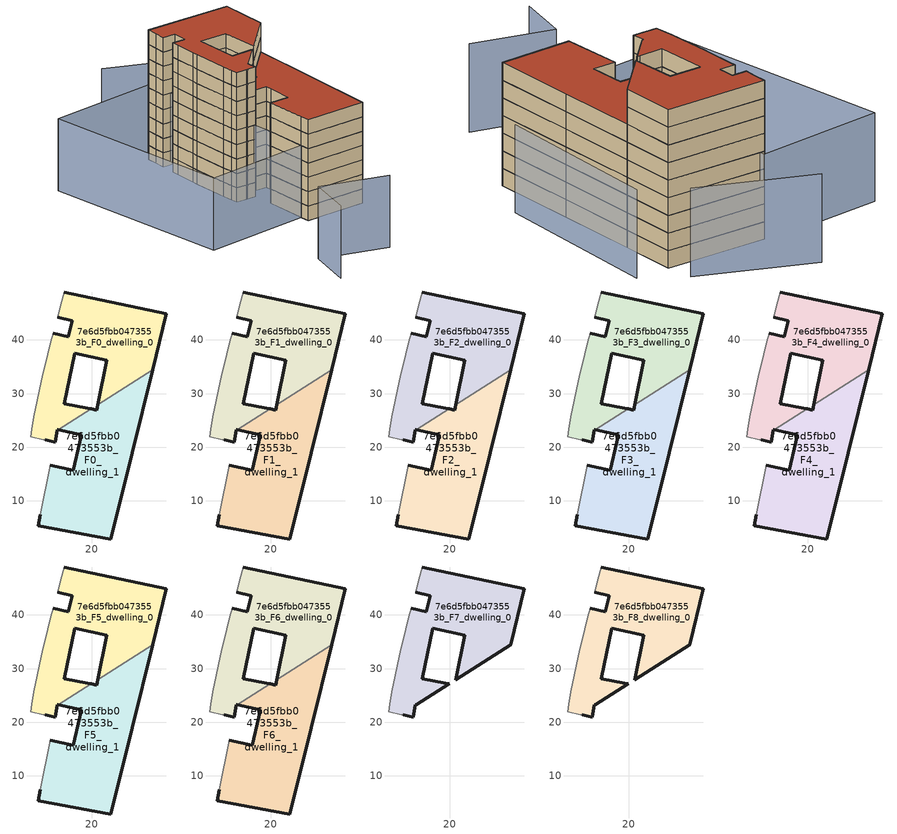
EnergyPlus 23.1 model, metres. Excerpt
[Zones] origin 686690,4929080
7e6d5fbb0473553b_F0_dwelling_0
 floor ground (EU_floor_Construction): 31.32,34.43 33.89,44.89 14.85,48.96 14.22,46.6 13.58,44.21 16.3,43.59 15.62,40.57 12.73,41.26 12.34,39.65 11.21,35.03 10.85,33.58 9.17,25.69 8.79,23.37 8.56,21.95 10.88,21.42 11.24,21.33 13.14,20.95 13.53,23.26 13.72,23.22 19.85,27.12 19.22,27.25 14.8,28.12 16.81,37.5 22.78,36.22 21.08,27.91 z0
 wall outside (EU_wall_Construction): 12.73,41.26 15.62,40.57 16.3,43.59 13.58,44.21 / 14.85,48.96 33.89,44.89 31.32,34.43 / 21.08,27.91 22.78,36.22 16.81,37.5 14.8,28.12 19.22,27.25 19.85,27.12 / 13.72,23.22 13.53,23.26 13.14,20.95 11.24,21.33 z0:3
 wall adiabatic (EU_wall_Construction): 13.58,44.21 14.22,46.6 14.85,48.96 / 11.24,21.33 10.88,21.42 8.56,21.95 8.79,23.37 9.17,25.69 10.85,33.58 11.21,35.03 12.34,39.65 12.73,41.26 z0:3
 wall to 7e6d5fbb0473553b_F0_dwelling_1 (EU_wall_Construction): 31.32,34.43 21.08,27.91 / 19.85,27.12 13.72,23.22 z0:3
7e6d5fbb0473553b_F0_dwelling_1
 floor ground (EU_floor_Construction): 23.54,2.84 27.52,18.99 31.32,34.43 21.08,27.91 20.87,26.91 19.85,27.12 13.72,23.22 18.03,22.28 17.72,20.89 16.54,15.68 12.23,16.6 10.37,7.37 9.96,5.33 z0
 wall outside (EU_wall_Construction): 31.32,34.43 27.52,18.99 23.54,2.84 9.96,5.33 10.37,7.37 / 12.23,16.6 16.54,15.68 17.72,20.89 18.03,22.28 13.72,23.22 / 19.85,27.12 20.87,26.91 21.08,27.91 z0:3
 wall adiabatic (EU_wall_Construction): 10.37,7.37 12.23,16.6 z0:3
7e6d5fbb0473553b_F1_dwelling_0
 floor to 7e6d5fbb0473553b_F0_dwelling_0 (EU_floor_Construction): 31.32,34.43 33.89,44.89 14.85,48.96 14.22,46.6 13.58,44.21 16.3,43.59 15.62,40.57 12.73,41.26 12.34,39.65 11.21,35.03 10.85,33.58 9.17,25.69 8.79,23.37 8.56,21.95 10.88,21.42 11.24,21.33 13.14,20.95 13.53,23.26 13.72,23.22 19.85,27.12 19.22,27.25 14.8,28.12 16.81,37.5 22.78,36.22 21.08,27.91 z3
 wall outside (EU_wall_Construction): 12.73,41.26 15.62,40.57 16.3,43.59 13.58,44.21 / 14.85,48.96 33.89,44.89 31.32,34.43 / 21.08,27.91 22.78,36.22 16.81,37.5 14.8,28.12 19.22,27.25 19.85,27.12 / 13.72,23.22 13.53,23.26 13.14,20.95 11.24,21.33 z3:6
 wall adiabatic (EU_wall_Construction): 13.58,44.21 14.22,46.6 14.85,48.96 / 11.24,21.33 10.88,21.42 8.56,21.95 8.79,23.37 9.17,25.69 10.85,33.58 11.21,35.03 12.34,39.65 12.73,41.26 z3:6
 wall to 7e6d5fbb0473553b_F1_dwelling_1 (EU_wall_Construction): 31.32,34.43 21.08,27.91 / 19.85,27.12 13.72,23.22 z3:6
7e6d5fbb0473553b_F1_dwelling_1
 floor to 7e6d5fbb0473553b_F0_dwelling_1 (EU_floor_Construction): 23.54,2.84 27.52,18.99 31.32,34.43 21.08,27.91 20.87,26.91 19.85,27.12 13.72,23.22 18.03,22.28 17.72,20.89 16.54,15.68 12.23,16.6 10.37,7.37 9.96,5.33 z3
 wall outside (EU_wall_Construction): 31.32,34.43 27.52,18.99 23.54,2.84 9.96,5.33 10.37,7.37 / 12.23,16.6 16.54,15.68 17.72,20.89 18.03,22.28 13.72,23.22 / 19.85,27.12 20.87,26.91 21.08,27.91 z3:6
 wall adiabatic (EU_wall_Construction): 10.37,7.37 12.23,16.6 z3:6
7e6d5fbb0473553b_F2_dwelling_0
 floor to 7e6d5fbb0473553b_F1_dwelling_0 (EU_floor_Construction): 31.32,34.43 33.89,44.89 14.85,48.96 14.22,46.6 13.58,44.21 16.3,43.59 15.62,40.57 12.73,41.26 12.34,39.65 11.21,35.03 10.85,33.58 9.17,25.69 8.79,23.37 8.56,21.95 10.88,21.42 11.24,21.33 13.14,20.95 13.53,23.26 13.72,23.22 19.85,27.12 19.22,27.25 14.8,28.12 16.81,37.5 22.78,36.22 21.08,27.91 z6
 wall outside (EU_wall_Construction): 12.73,41.26 15.62,40.57 16.3,43.59 13.58,44.21 / 14.85,48.96 33.89,44.89 31.32,34.43 / 21.08,27.91 22.78,36.22 16.81,37.5 14.8,28.12 19.22,27.25 19.85,27.12 / 13.72,23.22 13.53,23.26 13.14,20.95 11.24,21.33 z6:9
 wall adiabatic (EU_wall_Construction): 13.58,44.21 14.22,46.6 14.85,48.96 / 11.24,21.33 10.88,21.42 8.56,21.95 8.79,23.37 9.17,25.69 10.85,33.58 11.21,35.03 12.34,39.65 12.73,41.26 z6:9
 wall to 7e6d5fbb0473553b_F2_dwelling_1 (EU_wall_Construction): 31.32,34.43 21.08,27.91 / 19.85,27.12 13.72,23.22 z6:9
7e6d5fbb0473553b_F2_dwelling_1
 floor to 7e6d5fbb0473553b_F1_dwelling_1 (EU_floor_Construction): 23.54,2.84 27.52,18.99 31.32,34.43 21.08,27.91 20.87,26.91 19.85,27.12 13.72,23.22 18.03,22.28 17.72,20.89 16.54,15.68 12.23,16.6 10.37,7.37 9.96,5.33 z6
 wall outside (EU_wall_Construction): 31.32,34.43 27.52,18.99 23.54,2.84 9.96,5.33 10.37,7.37 / 12.23,16.6 16.54,15.68 17.72,20.89 18.03,22.28 13.72,23.22 / 19.85,27.12 20.87,26.91 21.08,27.91 z6:9
 wall adiabatic (EU_wall_Construction): 10.37,7.37 12.23,16.6 z6:9
7e6d5fbb0473553b_F3_dwelling_0
 floor to 7e6d5fbb0473553b_F2_dwelling_0 (EU_floor_Construction): 31.32,34.43 33.89,44.89 14.85,48.96 14.22,46.6 13.58,44.21 16.3,43.59 15.62,40.57 12.73,41.26 12.34,39.65 11.21,35.03 10.85,33.58 9.17,25.69 8.79,23.37 8.56,21.95 10.88,21.42 11.24,21.33 13.14,20.95 13.53,23.26 13.72,23.22 19.85,27.12 19.22,27.25 14.8,28.12 16.81,37.5 22.78,36.22 21.08,27.91 z9
 wall outside (EU_wall_Construction): 12.73,41.26 15.62,40.57 16.3,43.59 13.58,44.21 / 14.85,48.96 33.89,44.89 31.32,34.43 / 21.08,27.91 22.78,36.22 16.81,37.5 14.8,28.12 19.22,27.25 19.85,27.12 / 13.72,23.22 13.53,23.26 13.14,20.95 11.24,21.33 z9:12
 wall adiabatic (EU_wall_Construction): 13.58,44.21 14.22,46.6 14.85,48.96 / 11.24,21.33 10.88,21.42 8.56,21.95 8.79,23.37 9.17,25.69 10.85,33.58 11.21,35.03 12.34,39.65 12.73,41.26 z9:12
 wall to 7e6d5fbb0473553b_F3_dwelling_1 (EU_wall_Construction): 31.32,34.43 21.08,27.91 / 19.85,27.12 13.72,23.22 z9:12
7e6d5fbb0473553b_F3_dwelling_1
 floor to 7e6d5fbb0473553b_F2_dwelling_1 (EU_floor_Construction): 23.54,2.84 27.52,18.99 31.32,34.43 21.08,27.91 20.87,26.91 19.85,27.12 13.72,23.22 18.03,22.28 17.72,20.89 16.54,15.68 12.23,16.6 10.37,7.37 9.96,5.33 z9
 wall outside (EU_wall_Construction): 31.32,34.43 27.52,18.99 23.54,2.84 9.96,5.33 10.37,7.37 / 12.23,16.6 16.54,15.68 17.72,20.89 18.03,22.28 13.72,23.22 / 19.85,27.12 20.87,26.91 21.08,27.91 z9:12
 wall adiabatic (EU_wall_Construction): 10.37,7.37 12.23,16.6 z9:12
7e6d5fbb0473553b_F4_dwelling_0
 floor to 7e6d5fbb0473553b_F3_dwelling_0 (EU_floor_Construction): 31.32,34.43 33.89,44.89 14.85,48.96 14.22,46.6 13.58,44.21 16.3,43.59 15.62,40.57 12.73,41.26 12.34,39.65 11.21,35.03 10.85,33.58 9.17,25.69 8.79,23.37 8.56,21.95 10.88,21.42 11.24,21.33 13.14,20.95 13.53,23.26 13.72,23.22 19.85,27.12 19.22,27.25 14.8,28.12 16.81,37.5 22.78,36.22 21.08,27.91 z12
 wall outside (EU_wall_Construction): 12.73,41.26 15.62,40.57 16.3,43.59 13.58,44.21 / 14.85,48.96 33.89,44.89 31.32,34.43 / 21.08,27.91 22.78,36.22 16.81,37.5 14.8,28.12 19.22,27.25 19.85,27.12 / 13.72,23.22 13.53,23.26 13.14,20.95 11.24,21.33 z12:15
 wall adiabatic (EU_wall_Construction): 13.58,44.21 14.22,46.6 14.85,48.96 / 11.24,21.33 10.88,21.42 8.56,21.95 8.79,23.37 9.17,25.69 10.85,33.58 11.21,35.03 12.34,39.65 12.73,41.26 z12:15
 wall to 7e6d5fbb0473553b_F4_dwelling_1 (EU_wall_Construction): 31.32,34.43 21.08,27.91 / 19.85,27.12 13.72,23.22 z12:15
7e6d5fbb0473553b_F4_dwelling_1
 floor to 7e6d5fbb0473553b_F3_dwelling_1 (EU_floor_Construction): 23.54,2.84 27.52,18.99 31.32,34.43 21.08,27.91 20.87,26.91 19.85,27.12 13.72,23.22 18.03,22.28 17.72,20.89 16.54,15.68 12.23,16.6 10.37,7.37 9.96,5.33 z12
 wall outside (EU_wall_Construction): 31.32,34.43 27.52,18.99 23.54,2.84 9.96,5.33 10.37,7.37 / 12.23,16.6 16.54,15.68 17.72,20.89 18.03,22.28 13.72,23.22 / 19.85,27.12 20.87,26.91 21.08,27.91 z12:15
 wall adiabatic (EU_wall_Construction): 10.37,7.37 12.23,16.6 z12:15
7e6d5fbb0473553b_F5_dwelling_0
 floor to 7e6d5fbb0473553b_F4_dwelling_0 (EU_floor_Construction): 31.32,34.43 33.89,44.89 14.85,48.96 14.22,46.6 13.58,44.21 16.3,43.59 15.62,40.57 12.73,41.26 12.34,39.65 11.21,35.03 10.85,33.58 9.17,25.69 8.79,23.37 8.56,21.95 10.88,21.42 11.24,21.33 13.14,20.95 13.53,23.26 13.72,23.22 19.85,27.12 19.22,27.25 14.8,28.12 16.81,37.5 22.78,36.22 21.08,27.91 z15
 wall outside (EU_wall_Construction): 12.73,41.26 15.62,40.57 16.3,43.59 13.58,44.21 / 14.85,48.96 33.89,44.89 31.32,34.43 / 21.08,27.91 22.78,36.22 16.81,37.5 14.8,28.12 19.22,27.25 19.85,27.12 / 13.72,23.22 13.53,23.26 13.14,20.95 11.24,21.33 z15:18
 wall adiabatic (EU_wall_Construction): 13.58,44.21 14.22,46.6 14.85,48.96 / 11.24,21.33 10.88,21.42 8.56,21.95 8.79,23.37 9.17,25.69 10.85,33.58 11.21,35.03 12.34,39.65 12.73,41.26 z15:18
 wall to 7e6d5fbb0473553b_F5_dwelling_1 (EU_wall_Construction): 31.32,34.43 21.08,27.91 / 19.85,27.12 13.72,23.22 z15:18
7e6d5fbb0473553b_F5_dwelling_1
 floor to 7e6d5fbb0473553b_F4_dwelling_1 (EU_floor_Construction): 23.54,2.84 27.52,18.99 31.32,34.43 21.08,27.91 20.87,26.91 19.85,27.12 13.72,23.22 18.03,22.28 17.72,20.89 16.54,15.68 12.23,16.6 10.37,7.37 9.96,5.33 z15
 wall outside (EU_wall_Construction): 31.32,34.43 27.52,18.99 23.54,2.84 9.96,5.33 10.37,7.37 / 12.23,16.6 16.54,15.68 17.72,20.89 18.03,22.28 13.72,23.22 / 19.85,27.12 20.87,26.91 21.08,27.91 z15:18
 wall adiabatic (EU_wall_Construction): 10.37,7.37 12.23,16.6 z15:18
7e6d5fbb0473553b_F6_dwelling_0
 floor to 7e6d5fbb0473553b_F5_dwelling_0 (EU_floor_Construction): 31.32,34.43 33.89,44.89 14.85,48.96 14.22,46.6 13.58,44.21 16.3,43.59 15.62,40.57 12.73,41.26 12.34,39.65 11.21,35.03 10.85,33.58 9.17,25.69 8.79,23.37 8.56,21.95 10.88,21.42 11.24,21.33 13.14,20.95 13.53,23.26 13.72,23.22 19.85,27.12 19.22,27.25 14.8,28.12 16.81,37.5 22.78,36.22 21.08,27.91 z18
 wall outside (EU_wall_Construction): 12.73,41.26 15.62,40.57 16.3,43.59 13.58,44.21 / 14.85,48.96 33.89,44.89 31.32,34.43 / 21.08,27.91 22.78,36.22 16.81,37.5 14.8,28.12 19.22,27.25 19.85,27.12 / 13.72,23.22 13.53,23.26 13.14,20.95 11.24,21.33 z18:21
 wall adiabatic (EU_wall_Construction): 13.58,44.21 14.22,46.6 14.85,48.96 / 11.24,21.33 10.88,21.42 8.56,21.95 8.79,23.37 9.17,25.69 10.85,33.58 11.21,35.03 12.34,39.65 12.73,41.26 z18:21
 wall to 7e6d5fbb0473553b_F6_dwelling_1 (EU_wall_Construction): 31.32,34.43 21.08,27.91 / 19.85,27.12 13.72,23.22 z18:21
7e6d5fbb0473553b_F6_dwelling_1
 floor to 7e6d5fbb0473553b_F5_dwelling_1 (EU_floor_Construction): 23.54,2.84 27.52,18.99 31.32,34.43 21.08,27.91 20.87,26.91 19.85,27.12 13.72,23.22 18.03,22.28 17.72,20.89 16.54,15.68 12.23,16.6 10.37,7.37 9.96,5.33 z18
 wall outside (EU_wall_Construction): 31.32,34.43 27.52,18.99 23.54,2.84 9.96,5.33 10.37,7.37 / 12.23,16.6 16.54,15.68 17.72,20.89 18.03,22.28 13.72,23.22 / 19.85,27.12 20.87,26.91 21.08,27.91 z18:21
 wall adiabatic (EU_wall_Construction): 10.37,7.37 12.23,16.6 z18:21
 roof outside (EU_roof_Construction): 31.32,34.43 27.52,18.99 23.54,2.84 9.96,5.33 10.37,7.37 12.23,16.6 16.54,15.68 17.72,20.89 18.03,22.28 13.72,23.22 19.85,27.12 20.87,26.91 21.08,27.91 z21
7e6d5fbb0473553b_F7_dwelling_0
 floor to 7e6d5fbb0473553b_F6_dwelling_0 (EU_floor_Construction): 31.32,34.43 33.89,44.89 14.85,48.96 14.22,46.6 13.58,44.21 16.3,43.59 15.62,40.57 12.73,41.26 12.34,39.65 11.21,35.03 10.85,33.58 9.17,25.69 8.79,23.37 8.56,21.95 10.88,21.42 11.24,21.33 13.14,20.95 13.53,23.26 13.72,23.22 19.85,27.12 19.22,27.25 14.8,28.12 16.81,37.5 22.78,36.22 21.08,27.91 z21
 wall outside (EU_wall_Construction): 12.73,41.26 15.62,40.57 16.3,43.59 13.58,44.21 / 14.85,48.96 33.89,44.89 31.32,34.43 21.08,27.91 22.78,36.22 16.81,37.5 14.8,28.12 19.22,27.25 19.85,27.12 13.72,23.22 13.53,23.26 13.14,20.95 11.24,21.33 z21:24
 wall adiabatic (EU_wall_Construction): 13.58,44.21 14.22,46.6 14.85,48.96 / 11.24,21.33 10.88,21.42 8.56,21.95 8.79,23.37 9.17,25.69 10.85,33.58 11.21,35.03 12.34,39.65 12.73,41.26 z21:24
7e6d5fbb0473553b_F8_dwelling_0
 floor to 7e6d5fbb0473553b_F7_dwelling_0 (EU_floor_Construction): 31.32,34.43 33.89,44.89 14.85,48.96 14.22,46.6 13.58,44.21 16.3,43.59 15.62,40.57 12.73,41.26 12.34,39.65 11.21,35.03 10.85,33.58 9.17,25.69 8.79,23.37 8.56,21.95 10.88,21.42 11.24,21.33 13.14,20.95 13.53,23.26 13.72,23.22 19.85,27.12 19.22,27.25 14.8,28.12 16.81,37.5 22.78,36.22 21.08,27.91 z24
 wall outside (EU_wall_Construction): 12.73,41.26 15.62,40.57 16.3,43.59 13.58,44.21 / 14.85,48.96 33.89,44.89 31.32,34.43 21.08,27.91 22.78,36.22 16.81,37.5 14.8,28.12 19.22,27.25 19.85,27.12 13.72,23.22 13.53,23.26 13.14,20.95 11.24,21.33 z24:27
 wall adiabatic (EU_wall_Construction): 13.58,44.21 14.22,46.6 14.85,48.96 / 11.24,21.33 10.88,21.42 8.56,21.95 8.79,23.37 9.17,25.69 10.85,33.58 11.21,35.03 12.34,39.65 12.73,41.26 z24:27
 roof outside (EU_roof_Construction): 33.89,44.89 31.32,34.43 21.08,27.91 22.78,36.22 16.81,37.5 14.8,28.12 19.22,27.25 19.85,27.12 13.72,23.22 13.53,23.26 13.14,20.95 11.24,21.33 10.88,21.42 8.56,21.95 8.79,23.37 9.17,25.69 10.85,33.58 11.21,35.03 12.34,39.65 12.73,41.26 15.62,40.57 16.3,43.59 13.58,44.21 14.22,46.6 14.85,48.96 z27
shading: 34.33,49.8 16.61,61.98 / -8.88,-17.99 -4.03,-8.52 / -4.03,-8.52 9.38,-15.38 / 30.99,11.46 40.13,43.52 / -8.46,52.46 15.92,49.75 / 15.92,49.75 11.2,7.28 / 11.2,7.28 -13.18,9.99 / -13.18,9.99 -8.46,52.46 z0:15
[Building]
EU S2 Campaign: North Axis=0; Terrain=City; Solar Distribution=FullExterior
[Site:Location]
Bologna: Latitude=44.5; Longitude=11.25; Time Zone=1; Elevation=37
[SizingPeriod:WeatherFileDays]
AnnualSizingPeriod: Begin Month=1; Begin Day of Month=1; End Month=12; End Day of Month=31; Day of Week for Start Day=Monday; Use Weather File Daylight Saving Period=No; Use Weather File Rain and Snow Indicators=No
[MATERIAL]
EU_InternalMass_Material: Roughness=MediumRough; Thickness=0.1; Conductivity=1; Density=1800; Specific Heat=900; Thermal Absorptance=0.9; Solar Absorptance=0.7; Visible Absorptance=0.7
[MATERIAL:NOMASS] Roughness=MediumRough; Thermal Absorptance=0.9; Solar Absorptance=0.7; Visible Absorptance=0.7
Name | Thermal Resistance
EU_wall_NoMass | 0.905828
EU_roof_NoMass | 0.37593
EU_floor_NoMass | 0.67114
[CONSTRUCTION]
EU_wall_Construction: EU_wall_NoMass
EU_roof_Construction: EU_roof_NoMass
EU_floor_Construction: EU_floor_NoMass
EU_InternalMass_Construction: EU_InternalMass_Material
[ZONE] Type=1; Multiplier=1; Ceiling Height=autocalculate; Floor Area=autocalculate; Part of Total Floor Area=Yes
Name | Volume
7e6d5fbb0473553b_F0_dwelling_0; 7e6d5fbb0473553b_F1_dwelling_0; 7e6d5fbb0473553b_F2_dwelling_0; 7e6d5fbb0473553b_F3_dwelling_0; 7e6d5fbb0473553b_F4_dwelling_0; 7e6d5fbb0473553b_F5_dwelling_0; 7e6d5fbb0473553b_F6_dwelling_0; 7e6d5fbb0473553b_F7_dwelling_0; 7e6d5fbb0473553b_F8_dwelling_0 | 1008.25
7e6d5fbb0473553b_F0_dwelling_1; 7e6d5fbb0473553b_F1_dwelling_1; 7e6d5fbb0473553b_F2_dwelling_1; 7e6d5fbb0473553b_F3_dwelling_1; 7e6d5fbb0473553b_F4_dwelling_1; 7e6d5fbb0473553b_F5_dwelling_1; 7e6d5fbb0473553b_F6_dwelling_1 | 993.159
[INTERNALMASS] Construction=EU_InternalMass_Construction
Name | Zone or ZoneList | Surface Area
7e6d5fbb0473553b_F0_dwelling_0_EU_InternalMass | 7e6d5fbb0473553b_F0_dwelling_0 | 336.085
7e6d5fbb0473553b_F0_dwelling_1_EU_InternalMass | 7e6d5fbb0473553b_F0_dwelling_1 | 331.053
7e6d5fbb0473553b_F1_dwelling_0_EU_InternalMass | 7e6d5fbb0473553b_F1_dwelling_0 | 336.085
7e6d5fbb0473553b_F1_dwelling_1_EU_InternalMass | 7e6d5fbb0473553b_F1_dwelling_1 | 331.053
7e6d5fbb0473553b_F2_dwelling_0_EU_InternalMass | 7e6d5fbb0473553b_F2_dwelling_0 | 336.085
7e6d5fbb0473553b_F2_dwelling_1_EU_InternalMass | 7e6d5fbb0473553b_F2_dwelling_1 | 331.053
7e6d5fbb0473553b_F3_dwelling_0_EU_InternalMass | 7e6d5fbb0473553b_F3_dwelling_0 | 336.085
7e6d5fbb0473553b_F3_dwelling_1_EU_InternalMass | 7e6d5fbb0473553b_F3_dwelling_1 | 331.053
7e6d5fbb0473553b_F4_dwelling_0_EU_InternalMass | 7e6d5fbb0473553b_F4_dwelling_0 | 336.085
7e6d5fbb0473553b_F4_dwelling_1_EU_InternalMass | 7e6d5fbb0473553b_F4_dwelling_1 | 331.053
7e6d5fbb0473553b_F5_dwelling_0_EU_InternalMass | 7e6d5fbb0473553b_F5_dwelling_0 | 336.085
7e6d5fbb0473553b_F5_dwelling_1_EU_InternalMass | 7e6d5fbb0473553b_F5_dwelling_1 | 331.053
7e6d5fbb0473553b_F6_dwelling_0_EU_InternalMass | 7e6d5fbb0473553b_F6_dwelling_0 | 336.085
7e6d5fbb0473553b_F6_dwelling_1_EU_InternalMass | 7e6d5fbb0473553b_F6_dwelling_1 | 331.053
7e6d5fbb0473553b_F7_dwelling_0_EU_InternalMass | 7e6d5fbb0473553b_F7_dwelling_0 | 666.967
7e6d5fbb0473553b_F8_dwelling_0_EU_InternalMass | 7e6d5fbb0473553b_F8_dwelling_0 | 666.967
[OTHEREQUIPMENT] Fuel Type=Electricity; Design Level Calculation Method=Watts/Area; Power per Zone Floor Area=1; Fraction Latent=0; Fraction Radiant=0; Fraction Lost=0; Carbon Dioxide Generation Rate=0; EndUse Subcategory=EU_Step8_InternalGains
Name | Zone or ZoneList or Space or SpaceList | Schedule
EU_Step8_InternalGain_7e6d5fbb0473553b_F0_dwelling_0_f000 | 7e6d5fbb0473553b_F0_dwelling_0 | EU_Step8_GainSchedule_7e6d5fbb0473553b_F0_dwelling_0_f000
EU_Step8_InternalGain_7e6d5fbb0473553b_F0_dwelling_1_f000 | 7e6d5fbb0473553b_F0_dwelling_1 | EU_Step8_GainSchedule_7e6d5fbb0473553b_F0_dwelling_1_f000
EU_Step8_InternalGain_7e6d5fbb0473553b_F1_dwelling_0_f000 | 7e6d5fbb0473553b_F1_dwelling_0 | EU_Step8_GainSchedule_7e6d5fbb0473553b_F1_dwelling_0_f000
EU_Step8_InternalGain_7e6d5fbb0473553b_F1_dwelling_1_f000 | 7e6d5fbb0473553b_F1_dwelling_1 | EU_Step8_GainSchedule_7e6d5fbb0473553b_F1_dwelling_1_f000
EU_Step8_InternalGain_7e6d5fbb0473553b_F2_dwelling_0_f000 | 7e6d5fbb0473553b_F2_dwelling_0 | EU_Step8_GainSchedule_7e6d5fbb0473553b_F2_dwelling_0_f000
EU_Step8_InternalGain_7e6d5fbb0473553b_F2_dwelling_1_f000 | 7e6d5fbb0473553b_F2_dwelling_1 | EU_Step8_GainSchedule_7e6d5fbb0473553b_F2_dwelling_1_f000
EU_Step8_InternalGain_7e6d5fbb0473553b_F3_dwelling_0_f000 | 7e6d5fbb0473553b_F3_dwelling_0 | EU_Step8_GainSchedule_7e6d5fbb0473553b_F3_dwelling_0_f000
EU_Step8_InternalGain_7e6d5fbb0473553b_F3_dwelling_1_f000 | 7e6d5fbb0473553b_F3_dwelling_1 | EU_Step8_GainSchedule_7e6d5fbb0473553b_F3_dwelling_1_f000
EU_Step8_InternalGain_7e6d5fbb0473553b_F4_dwelling_0_f000 | 7e6d5fbb0473553b_F4_dwelling_0 | EU_Step8_GainSchedule_7e6d5fbb0473553b_F4_dwelling_0_f000
EU_Step8_InternalGain_7e6d5fbb0473553b_F4_dwelling_1_f000 | 7e6d5fbb0473553b_F4_dwelling_1 | EU_Step8_GainSchedule_7e6d5fbb0473553b_F4_dwelling_1_f000
EU_Step8_InternalGain_7e6d5fbb0473553b_F5_dwelling_0_f000 | 7e6d5fbb0473553b_F5_dwelling_0 | EU_Step8_GainSchedule_7e6d5fbb0473553b_F5_dwelling_0_f000
EU_Step8_InternalGain_7e6d5fbb0473553b_F5_dwelling_1_f000 | 7e6d5fbb0473553b_F5_dwelling_1 | EU_Step8_GainSchedule_7e6d5fbb0473553b_F5_dwelling_1_f000
EU_Step8_InternalGain_7e6d5fbb0473553b_F6_dwelling_0_f000 | 7e6d5fbb0473553b_F6_dwelling_0 | EU_Step8_GainSchedule_7e6d5fbb0473553b_F6_dwelling_0_f000
EU_Step8_InternalGain_7e6d5fbb0473553b_F6_dwelling_1_f000 | 7e6d5fbb0473553b_F6_dwelling_1 | EU_Step8_GainSchedule_7e6d5fbb0473553b_F6_dwelling_1_f000
EU_Step8_InternalGain_7e6d5fbb0473553b_F7_dwelling_0_f000 | 7e6d5fbb0473553b_F7_dwelling_0 | EU_Step8_GainSchedule_7e6d5fbb0473553b_F7_dwelling_0_f000
EU_Step8_InternalGain_7e6d5fbb0473553b_F8_dwelling_0_f000 | 7e6d5fbb0473553b_F8_dwelling_0 | EU_Step8_GainSchedule_7e6d5fbb0473553b_F8_dwelling_0_f000
[ZONEVENTILATION:DESIGNFLOWRATE] Schedule=EU_AlwaysOn; Design Flow Rate Calculation Method=AirChanges/Hour; Air Changes per Hour=0.73129; Ventilation Type=Natural; Fan Pressure Rise=0; Fan Total Efficiency=1; Constant Term Coefficient=1; Temperature Term Coefficient=0; Velocity Term Coefficient=0; Velocity Squared Term Coefficient=0; Minimum Indoor Temperature=-100; Maximum Indoor Temperature=100; Delta Temperature=-100; Minimum Outdoor Temperature=-100; Maximum Outdoor Temperature=100; Maximum Wind Speed=40
Name | Zone or ZoneList or Space or SpaceList
EU_ConstantAir_7e6d5fbb0473553b_F0_dwelling_0 | 7e6d5fbb0473553b_F0_dwelling_0
EU_ConstantAir_7e6d5fbb0473553b_F0_dwelling_1 | 7e6d5fbb0473553b_F0_dwelling_1
EU_ConstantAir_7e6d5fbb0473553b_F1_dwelling_0 | 7e6d5fbb0473553b_F1_dwelling_0
EU_ConstantAir_7e6d5fbb0473553b_F1_dwelling_1 | 7e6d5fbb0473553b_F1_dwelling_1
EU_ConstantAir_7e6d5fbb0473553b_F2_dwelling_0 | 7e6d5fbb0473553b_F2_dwelling_0
EU_ConstantAir_7e6d5fbb0473553b_F2_dwelling_1 | 7e6d5fbb0473553b_F2_dwelling_1
EU_ConstantAir_7e6d5fbb0473553b_F3_dwelling_0 | 7e6d5fbb0473553b_F3_dwelling_0
EU_ConstantAir_7e6d5fbb0473553b_F3_dwelling_1 | 7e6d5fbb0473553b_F3_dwelling_1
EU_ConstantAir_7e6d5fbb0473553b_F4_dwelling_0 | 7e6d5fbb0473553b_F4_dwelling_0
EU_ConstantAir_7e6d5fbb0473553b_F4_dwelling_1 | 7e6d5fbb0473553b_F4_dwelling_1
EU_ConstantAir_7e6d5fbb0473553b_F5_dwelling_0 | 7e6d5fbb0473553b_F5_dwelling_0
EU_ConstantAir_7e6d5fbb0473553b_F5_dwelling_1 | 7e6d5fbb0473553b_F5_dwelling_1
EU_ConstantAir_7e6d5fbb0473553b_F6_dwelling_0 | 7e6d5fbb0473553b_F6_dwelling_0
EU_ConstantAir_7e6d5fbb0473553b_F6_dwelling_1 | 7e6d5fbb0473553b_F6_dwelling_1
EU_ConstantAir_7e6d5fbb0473553b_F7_dwelling_0 | 7e6d5fbb0473553b_F7_dwelling_0
EU_ConstantAir_7e6d5fbb0473553b_F8_dwelling_0 | 7e6d5fbb0473553b_F8_dwelling_0
[HVACTEMPLATE:THERMOSTAT] Constant Heating Setpoint=20; Constant Cooling Setpoint=50
EU_HeatOnly_7e6d5fbb0473553b_F0_dwelling_0; EU_HeatOnly_7e6d5fbb0473553b_F0_dwelling_1; EU_HeatOnly_7e6d5fbb0473553b_F1_dwelling_0; EU_HeatOnly_7e6d5fbb0473553b_F1_dwelling_1; EU_HeatOnly_7e6d5fbb0473553b_F2_dwelling_0; EU_HeatOnly_7e6d5fbb0473553b_F2_dwelling_1; EU_HeatOnly_7e6d5fbb0473553b_F3_dwelling_0; EU_HeatOnly_7e6d5fbb0473553b_F3_dwelling_1; EU_HeatOnly_7e6d5fbb0473553b_F4_dwelling_0; EU_HeatOnly_7e6d5fbb0473553b_F4_dwelling_1; EU_HeatOnly_7e6d5fbb0473553b_F5_dwelling_0; EU_HeatOnly_7e6d5fbb0473553b_F5_dwelling_1; EU_HeatOnly_7e6d5fbb0473553b_F6_dwelling_0; EU_HeatOnly_7e6d5fbb0473553b_F6_dwelling_1; EU_HeatOnly_7e6d5fbb0473553b_F7_dwelling_0; EU_HeatOnly_7e6d5fbb0473553b_F8_dwelling_0
[HVACTEMPLATE:ZONE:IDEALLOADSAIRSYSTEM] System Availability Schedule=EU_AlwaysOn; Maximum Heating Supply Air Temperature=50; Minimum Cooling Supply Air Temperature=13; Maximum Heating Supply Air Humidity Ratio=0.0156; Minimum Cooling Supply Air Humidity Ratio=0.0077; Heating Limit=NoLimit; Cooling Limit=NoLimit; Heating Availability Schedule=EU_AlwaysOn; Cooling Availability Schedule=EU_CoolingOff; Dehumidification Control Type=ConstantSensibleHeatRatio; Cooling Sensible Heat Ratio=0.7; Dehumidification Setpoint=60; Humidification Control Type=None; Humidification Setpoint=30; Outdoor Air Method=None; Outdoor Air Flow Rate per Person=0.00944; Outdoor Air Flow Rate per Zone Floor Area=0; Outdoor Air Flow Rate per Zone=0; Demand Controlled Ventilation Type=None; Outdoor Air Economizer Type=NoEconomizer; Heat Recovery Type=None; Sensible Heat Recovery Effectiveness=0.7; Latent Heat Recovery Effectiveness=0.65
Name | Template Thermostat
7e6d5fbb0473553b_F0_dwelling_0 | EU_HeatOnly_7e6d5fbb0473553b_F0_dwelling_0
7e6d5fbb0473553b_F0_dwelling_1 | EU_HeatOnly_7e6d5fbb0473553b_F0_dwelling_1
7e6d5fbb0473553b_F1_dwelling_0 | EU_HeatOnly_7e6d5fbb0473553b_F1_dwelling_0
7e6d5fbb0473553b_F1_dwelling_1 | EU_HeatOnly_7e6d5fbb0473553b_F1_dwelling_1
7e6d5fbb0473553b_F2_dwelling_0 | EU_HeatOnly_7e6d5fbb0473553b_F2_dwelling_0
7e6d5fbb0473553b_F2_dwelling_1 | EU_HeatOnly_7e6d5fbb0473553b_F2_dwelling_1
7e6d5fbb0473553b_F3_dwelling_0 | EU_HeatOnly_7e6d5fbb0473553b_F3_dwelling_0
7e6d5fbb0473553b_F3_dwelling_1 | EU_HeatOnly_7e6d5fbb0473553b_F3_dwelling_1
7e6d5fbb0473553b_F4_dwelling_0 | EU_HeatOnly_7e6d5fbb0473553b_F4_dwelling_0
7e6d5fbb0473553b_F4_dwelling_1 | EU_HeatOnly_7e6d5fbb0473553b_F4_dwelling_1
7e6d5fbb0473553b_F5_dwelling_0 | EU_HeatOnly_7e6d5fbb0473553b_F5_dwelling_0
7e6d5fbb0473553b_F5_dwelling_1 | EU_HeatOnly_7e6d5fbb0473553b_F5_dwelling_1
7e6d5fbb0473553b_F6_dwelling_0 | EU_HeatOnly_7e6d5fbb0473553b_F6_dwelling_0
7e6d5fbb0473553b_F6_dwelling_1 | EU_HeatOnly_7e6d5fbb0473553b_F6_dwelling_1
7e6d5fbb0473553b_F7_dwelling_0 | EU_HeatOnly_7e6d5fbb0473553b_F7_dwelling_0
7e6d5fbb0473553b_F8_dwelling_0 | EU_HeatOnly_7e6d5fbb0473553b_F8_dwelling_0
[SIZING:ZONE] Zone Cooling Design Supply Air Temperature Input Method=SupplyAirTemperature; Zone Cooling Design Supply Air Temperature=13; Zone Heating Design Supply Air Temperature Input Method=SupplyAirTemperature; Zone Heating Design Supply Air Temperature=50; Zone Cooling Design Supply Air Humidity Ratio=0.008; Zone Heating Design Supply Air Humidity Ratio=0.008; Cooling Design Air Flow Method=DesignDay; Cooling Design Air Flow Rate=0; Cooling Minimum Air Flow per Zone Floor Area=0.000762; Cooling Minimum Air Flow=0; Cooling Minimum Air Flow Fraction=0.2; Heating Design Air Flow Method=DesignDay; Heating Design Air Flow Rate=0; Heating Maximum Air Flow per Zone Floor Area=0.002032; Heating Maximum Air Flow=0.141576; Heating Maximum Air Flow Fraction=0.3; Account for Dedicated Outdoor Air System=No; Dedicated Outdoor Air System Control Strategy=NeutralSupplyAir; Dedicated Outdoor Air Low Setpoint Temperature for Design=autosize; Dedicated Outdoor Air High Setpoint Temperature for Design=autosize; Zone Load Sizing Method=Sensible Load Only No Latent Load; Zone Latent Cooling Design Supply Air Humidity Ratio Input Method=HumidityRatioDifference; Zone Cooling Design Supply Air Humidity Ratio Difference=0.005; Zone Latent Heating Design Supply Air Humidity Ratio Input Method=HumidityRatioDifference; Zone Humidification Design Supply Air Humidity Ratio Difference=0.005
7e6d5fbb0473553b_F0_dwelling_0; 7e6d5fbb0473553b_F0_dwelling_1; 7e6d5fbb0473553b_F1_dwelling_0; 7e6d5fbb0473553b_F1_dwelling_1; 7e6d5fbb0473553b_F2_dwelling_0; 7e6d5fbb0473553b_F2_dwelling_1; 7e6d5fbb0473553b_F3_dwelling_0; 7e6d5fbb0473553b_F3_dwelling_1; 7e6d5fbb0473553b_F4_dwelling_0; 7e6d5fbb0473553b_F4_dwelling_1; 7e6d5fbb0473553b_F5_dwelling_0; 7e6d5fbb0473553b_F5_dwelling_1; 7e6d5fbb0473553b_F6_dwelling_0; 7e6d5fbb0473553b_F6_dwelling_1; 7e6d5fbb0473553b_F7_dwelling_0; 7e6d5fbb0473553b_F8_dwelling_0
[SCHEDULE:CONSTANT]
Name | Hourly Value
EU_AlwaysOn | 1
EU_CoolingOff | 0
[SCHEDULE:FILE] Column Number=1; Rows to Skip at Top=0; Number of Hours of Data=8760; Column Separator=Comma; Interpolate to Timestep=No; Minutes per Item=60; Adjust Schedule for Daylight Savings=Yes
Name | File
EU_Step8_GainSchedule_7e6d5fbb0473553b_F0_dwelling_0_f000 | ../../schedules/7e6d5fbb0473553b/7e6d5fbb0473553b_F0_dwelling_0_f000_gain.csv
EU_Step8_GainSchedule_7e6d5fbb0473553b_F0_dwelling_1_f000 | ../../schedules/7e6d5fbb0473553b/7e6d5fbb0473553b_F0_dwelling_1_f000_gain.csv
EU_Step8_GainSchedule_7e6d5fbb0473553b_F1_dwelling_0_f000 | ../../schedules/7e6d5fbb0473553b/7e6d5fbb0473553b_F1_dwelling_0_f000_gain.csv
EU_Step8_GainSchedule_7e6d5fbb0473553b_F1_dwelling_1_f000 | ../../schedules/7e6d5fbb0473553b/7e6d5fbb0473553b_F1_dwelling_1_f000_gain.csv
EU_Step8_GainSchedule_7e6d5fbb0473553b_F2_dwelling_0_f000 | ../../schedules/7e6d5fbb0473553b/7e6d5fbb0473553b_F2_dwelling_0_f000_gain.csv
EU_Step8_GainSchedule_7e6d5fbb0473553b_F2_dwelling_1_f000 | ../../schedules/7e6d5fbb0473553b/7e6d5fbb0473553b_F2_dwelling_1_f000_gain.csv
EU_Step8_GainSchedule_7e6d5fbb0473553b_F3_dwelling_0_f000 | ../../schedules/7e6d5fbb0473553b/7e6d5fbb0473553b_F3_dwelling_0_f000_gain.csv
EU_Step8_GainSchedule_7e6d5fbb0473553b_F3_dwelling_1_f000 | ../../schedules/7e6d5fbb0473553b/7e6d5fbb0473553b_F3_dwelling_1_f000_gain.csv
EU_Step8_GainSchedule_7e6d5fbb0473553b_F4_dwelling_0_f000 | ../../schedules/7e6d5fbb0473553b/7e6d5fbb0473553b_F4_dwelling_0_f000_gain.csv
EU_Step8_GainSchedule_7e6d5fbb0473553b_F4_dwelling_1_f000 | ../../schedules/7e6d5fbb0473553b/7e6d5fbb0473553b_F4_dwelling_1_f000_gain.csv
EU_Step8_GainSchedule_7e6d5fbb0473553b_F5_dwelling_0_f000 | ../../schedules/7e6d5fbb0473553b/7e6d5fbb0473553b_F5_dwelling_0_f000_gain.csv
EU_Step8_GainSchedule_7e6d5fbb0473553b_F5_dwelling_1_f000 | ../../schedules/7e6d5fbb0473553b/7e6d5fbb0473553b_F5_dwelling_1_f000_gain.csv
EU_Step8_GainSchedule_7e6d5fbb0473553b_F6_dwelling_0_f000 | ../../schedules/7e6d5fbb0473553b/7e6d5fbb0473553b_F6_dwelling_0_f000_gain.csv
EU_Step8_GainSchedule_7e6d5fbb0473553b_F6_dwelling_1_f000 | ../../schedules/7e6d5fbb0473553b/7e6d5fbb0473553b_F6_dwelling_1_f000_gain.csv
EU_Step8_GainSchedule_7e6d5fbb0473553b_F7_dwelling_0_f000 | ../../schedules/7e6d5fbb0473553b/7e6d5fbb0473553b_F7_dwelling_0_f000_gain.csv
EU_Step8_GainSchedule_7e6d5fbb0473553b_F8_dwelling_0_f000 | ../../schedules/7e6d5fbb0473553b/7e6d5fbb0473553b_F8_dwelling_0_f000_gain.csv
